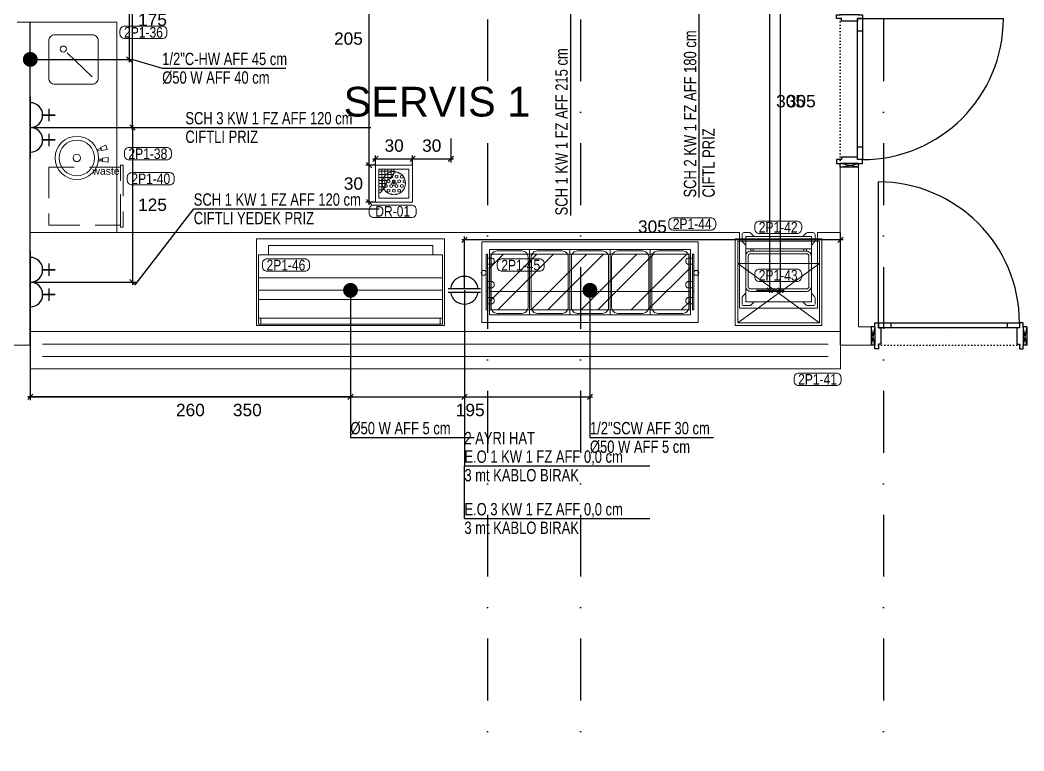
# Model space of a CAD drawing. Header units: millimetres. Extents: x -2755 to 27598, y -1135 to 13405.
# Drawn here: x 3297 to 4109, y 6127 to 6718 of the extents above; entities that cross this region are included whole.
import ezdxf
from ezdxf.enums import TextEntityAlignment as Align

# ---------------------------------------------------------------- set-up
doc = ezdxf.new("R2010")
doc.units = ezdxf.units.MM
doc.header["$LTSCALE"] = 100
for name, pattern in [('DASHDOT2', [0.5, 0.25, -0.125, 0, -0.125]), ('DOT', [0.25, 0, -0.25]), ('HIDDEN', [0.375, 0.25, -0.125])]:
    doc.linetypes.add(name, pattern=pattern)
for name, color, linetype, lineweight in [('AD', 5, 'Continuous', 9), ('AK', 7, 'Continuous', 15), ('AP', 6, 'Continuous', 15), ('Y-DUVAR ALCIPAN', 94, 'Continuous', 20), ('Y-DUVAR GAZBETON', 161, 'Continuous', 20)]:
    doc.layers.add(name, color=color, linetype=linetype, lineweight=lineweight)
doc.layers.add('AKS', color=7, linetype='DASHDOT2', transparency=0.8)
for name, color, linetype in [('KA-PEN-5 @ 1', 5, 'Continuous'), ('KOLON', 7, 'Continuous'), ('KOR KASA', 1, 'Continuous'), ('OLCU DIS', 7, 'Continuous')]:
    doc.layers.add(name, color=color, linetype=linetype)
for name, color, linetype, lineweight, true_color in [('MAKPA ELEKTRIK', 7, 'Continuous', 30, 0x93039a), ('MAKPA GIDER OLC', 7, 'Continuous', 30, 0xcf6a1e), ('MAKPA SIHHI', 7, 'Continuous', 30, 0x428a93)]:
    doc.layers.add(name, color=color, linetype=linetype, lineweight=lineweight, true_color=true_color)
doc.layers.add('MAKPA YER IZGARASI', color=8, linetype='Continuous', lineweight=5, transparency=0.5)
doc.styles.add('MAKPA TESISAT', font='arial.ttf', dxfattribs={"height": 10})
doc.styles.add('OLC-50', font='romans.shx', dxfattribs={"width": 0.5, "height": 0.15})
doc.styles.add('olcu', font='romans.shx', dxfattribs={"width": 0.5})
doc.styles.add('POZ TEXT', font='ARIALN.TTF', dxfattribs={"height": 9})
doc.styles.get("Standard").update_dxf_attribs({"font": 'arial.ttf'})
doc.dimstyles.new('1-200', dxfattribs={"dimtxt": 40, "dimasz": 2, "dimexe": 0, "dimexo": 0, "dimgap": 10, "dimtad": 1, "dimdec": 4, "dimrnd": 0.1, "dimzin": 9, "dimdsep": 46, "dimtxsty": 'olcu', "dimblk1": 'SOL', "dimblk2": 'SAG', "dimsah": 1, "dimcen": 0, "dimse1": 1, "dimse2": 1, "dimclre": 13, "dimadec": 0, "dimazin": 0, "dimtfac": 1, "dimtdec": 4, "dimtix": 1, "dimtmove": 2, "dimatfit": 2, "dimldrblk": 'SOL', "dimfxl": 0, "dimtolj": 1, "dimarcsym": 0})
doc.dimstyles.new('MAKPA TESISAT DIM', dxfattribs={"dimscale": 0.7, "dimtxt": 12, "dimasz": 6, "dimexe": 4, "dimexo": 0, "dimgap": 8, "dimtad": 2, "dimtih": 1, "dimtoh": 1, "dimdec": 0, "dimrnd": 5, "dimzin": 0, "dimdsep": 46, "dimtxsty": 'MAKPA TESISAT', "dimblk1": 'OBLIQUE', "dimblk2": 'OBLIQUE', "dimsah": 1, "dimcen": 0, "dimdle": 3, "dimclrd": 256, "dimclre": 256, "dimclrt": 256, "dimadec": 0, "dimazin": 0, "dimtfac": 1, "dimtdec": 0, "dimtix": 1, "dimtofl": 0, "dimtmove": 2, "dimatfit": 3, "dimldrblk": 'OBLIQUE', "dimfxl": 0, "dimtvp": 7, "dimtolj": 1, "dimtzin": 0, "dimarcsym": 0})

# ---------------------------------------------------------------- blocks, each defined once
blk = doc.blocks.new('TASIYICI SISTEM (2.KAT)')
at = {"layer": 'AKS', "color": 14, "ltscale": 2}
for p, q in [((-2205, 1005), (-2205, -13375)), ((-2130, 1005), (-2130, -13375)), ((-1885, 1005), (-1885, -13375))]:
    blk.add_line(p, q, dxfattribs=at)
blk = doc.blocks.new('SOL')
at = {"color": 0}
for p, q in [((0, 30), (0, -6.96)), ((7.58, 0), (-6.97, 0))]:
    blk.add_line(p, q, dxfattribs=at)
blk.add_circle((0, 0), 3, dxfattribs=at)
blk = doc.blocks.new('SAG')
at = {"color": 0}
for p, q in [((0, -30), (0, 6.96)), ((7.58, 0), (-6.97, 0))]:
    blk.add_line(p, q, dxfattribs=at)
blk.add_circle((0, 0), 3, dxfattribs=at)
blk = doc.blocks.new('*D180')
at = {"layer": 'OLCU DIS', "color": 0, "lineweight": -2, "transparency": 16777216}
blk.add_line((-328, 13135), (19098, 13135), dxfattribs=at)
at = {"layer": 'OLCU DIS', "color": 0, "lineweight": -2, "transparency": 16777216, "xscale": 2, "yscale": 2, "zscale": 2, "rotation": 180}
blk.add_blockref('SOL', (-330, 13135), dxfattribs=at)
at = {"layer": 'OLCU DIS', "color": 0, "lineweight": -2, "transparency": 16777216, "xscale": 2, "yscale": 2, "zscale": 2}
blk.add_blockref('SAG', (19100, 13135), dxfattribs=at)
at = {"layer": 'OLCU DIS', "color": 0, "transparency": 16777216, "insert": (9385, 13165), "char_height": 40, "attachment_point": 5, "style": 'olcu'}
blk.add_mtext('\\A1;19430', dxfattribs=at)
blk = doc.blocks.new('_Open30')
at = {"color": 0, "linetype": 'ByBlock', "lineweight": -2}
for p, q in [((-1, 0.27), (0, 0)), ((0, 0), (-1, -0.27)), ((0, 0), (-1, 0))]:
    blk.add_line(p, q, dxfattribs=at)
blk = doc.blocks.new('*D236')
at = {"layer": 'OLCU DIS', "color": 0, "lineweight": -2, "transparency": 16777216}
blk.add_line((-1200, 1712), (-1200, 12198), dxfattribs=at)
at = {"layer": 'OLCU DIS', "color": 0, "lineweight": -2, "transparency": 16777216, "xscale": 2, "yscale": 2, "zscale": 2}
for name, p, rotation in [('SAG', (-1200, 12200), 90), ('SOL', (-1200, 1710), 270)]:
    blk.add_blockref(name, p, dxfattribs=dict(at, rotation=rotation))
at = {"layer": 'OLCU DIS', "color": 0, "transparency": 16777216, "insert": (-1230, 6955), "char_height": 40, "attachment_point": 5, "rotation": 90, "style": 'olcu'}
blk.add_mtext('\\A1;10490', dxfattribs=at)
blk = doc.blocks.new('*U3009')
at = {"color": 0, "linetype": 'DOT', "ltscale": 0.1}
blk.add_line((-120, 15), (0, 15), dxfattribs=at)
at = {"color": 0, "lineweight": -2}
for p, q in [((-107, -3), (-107, 1)), ((-60, 7.5), (-60, 7.5)), ((-13.1, -3), (-13.1, 1)), ((-3, -3), (-3, -117))]:
    blk.add_line(p, q, dxfattribs=at)
for points in [[(-120, 0), (-120, -3), (-117, -3), (-117, 1), (-115, 1), (-115, 14), (-117, 14), (-117, 18), (-120, 18), (-120, 15)], [(0, 0), (0, -3), (-3, -3), (-3, 1), (-5, 1), (-5, 14), (-3, 14), (-3, 18), (0, 18), (0, 15)]]:
    blk.add_lwpolyline(points, dxfattribs=at)
blk.add_lwpolyline([(-117, -3), (-117, 1), (-3, 1), (-3, -3)], close=True, dxfattribs=at)
blk.add_arc((-3, -3), 114, 180, 270, dxfattribs=at)
at = {"style": 'OLC-50', "width": 0.5, "flags": 1}
for tag, p in [('K-NO', (-182.76, -83.82)), ('K-KANRENK', (-2.31, -88.79)), ('K-BLOK', (-183.43, -120.56)), ('K-KASRENK', (-1.25, -126.74)), ('K-KAT', (-184.31, -156.03)), ('K-TAMACILMA', (-2.77, -165.71)), ('K-MAHALKOD', (-183.25, -193.98)), ('K-FOTOSEL', (-1.83, -201.71)), ('K-MAHALAD', (-184.78, -232.95)), ('K-HERMETIK', (0.08, -236.3)), ('K-ACILISYON', (-183.83, -268.95)), ('K-HIDROLIK', (-2.21, -270.16)), ('K-YANGIN', (-181.93, -303.54)), ('K-KART', (-0.38, -303.83)), ('K-KANATTIP', (-184.21, -337.41)), ('K-BAND', (-1.83, -345.67)), ('K-KANATMALZ', (-182.39, -371.07)), ('K-MENFEZ', (0.08, -380.26)), ('K-KASAMALZ', (-181.37, -410.06)), ('K-PBAR', (-2.21, -414.12)), ('K-KASATIP', (-182.05, -446.79)), ('K-ELEKTRIKLI', (-0.38, -447.79)), ('K-DUVAR', (-182.05, -485.23)), ('K-TIP', (-0.38, -486.44)), ('K-REZ1', (-0.38, -524.33)), ('K-REZ2', (-0.38, -560.76)), ('K-REZ3', (-0.38, -600.74))]:
    blk.add_attdef(tag, p, '', height=30, dxfattribs=at)
blk = doc.blocks.new('kor kasa')
at = {"layer": 'KOR KASA'}
for p, q in [((0, 126), (15, 126)), ((15, 126), (15, 123)), ((0, 3), (0, 0)), ((0, 3), (15, 3)), ((15, 3), (15, 0))]:
    blk.add_line(p, q, dxfattribs=at)
for points in [[(15, 126), (0, 123)], [(0, 126), (15, 123)], [(0, 126), (0, 123)], [(0, 123), (15, 123)], [(15, 3), (0, 0)], [(0, 3), (15, 0)], [(0, 0), (15, 0)]]:
    blk.add_lwpolyline(points, dxfattribs=at)
blk = doc.blocks.new('MO180X')
at = {"layer": 'AD'}
for p, q in [((-29.5, 1.5), (-29.5, -3.39)), ((-23.38, 3), (-28, 3)), ((-19.72, 0), (-22.32, 2.57)), ((19.72, 0), (22.32, 2.57)), ((23.38, 3), (28, 3)), ((29.5, 1.5), (29.5, -3.39)), ((-26.5, -7.03), (-29.06, -4.45)), ((26.5, -7.03), (29.06, -4.45)), ((-26.5, -45.97), (-29.06, -48.55)), ((26.5, -45.97), (29.06, -48.55)), ((-29.5, -54.5), (-29.5, -49.61)), ((-23.38, -56), (-28, -56)), ((-19.72, -53), (-22.32, -55.57)), ((19.72, -53), (22.32, -55.57)), ((23.38, -56), (28, -56)), ((29.5, -54.5), (29.5, -49.61))]:
    blk.add_line(p, q, dxfattribs=at)
for points in [[(-26.5, -16), (-26.5, -40.5, 0.414214), (-22.5, -44.5), (22.5, -44.5, 0.414214), (26.5, -40.5), (26.5, -16, 0.414214), (22.5, -12), (-22.5, -12, 0.414214)], [(-24.5, -16), (-24.5, -40.5, 0.414214), (-22.5, -42.5), (22.5, -42.5, 0.414214), (24.5, -40.5), (24.5, -16, 0.414214), (22.5, -14), (-22.5, -14, 0.414214)]]:
    blk.add_lwpolyline(points, format="xyb", close=True, dxfattribs=at)
for centre, start, end in [((-28, 1.5), 90, 180), ((-23.38, 1.5), 45.3442, 90), ((23.38, 1.5), 90, 134.6558), ((28, 1.5), 0, 90), ((-28, -3.39), 180, 224.87404), ((28, -3.39), 315.12596, 0), ((-28, -49.61), 135.12596, 180), ((28, -49.61), 0, 44.87404), ((-28, -54.5), 180, 270), ((-23.38, -54.5), 270, 314.6558), ((23.38, -54.5), 225.3442, 270), ((28, -54.5), 270, 0)]:
    blk.add_arc(centre, 1.5, start, end, dxfattribs=at)
at = {"layer": 'AK'}
for points in [[(26.5, -10), (-26.5, -10), (-26.5, 0), (26.5, 0)], [(26.5, -10), (-26.5, -10), (-26.5, -53), (26.5, -53)], [(-20.5, -10), (-22.5, -10), (-22.5, -12), (-20.5, -12)], [(20.5, -10), (22.5, -10), (22.5, -12), (20.5, -12)]]:
    blk.add_lwpolyline(points, close=True, dxfattribs=at)
blk = doc.blocks.new('EKMEKLIK')
at = {"layer": 'AD'}
for p, q in [((-68, 50), (-2, 50)), ((-2, 50), (-68, 2)), ((-68, 50), (-2, 2))]:
    blk.add_line(p, q, dxfattribs=at)
at = {"layer": 'AK'}
for points in [[(-70, 0), (0, 0), (0, 70), (-70, 70)], [(-68, 2), (-2, 2), (-2, 68), (-68, 68)]]:
    blk.add_lwpolyline(points, close=True, dxfattribs=at)
blk = doc.blocks.new('1-1 GN')
at = {"layer": 'AD'}
blk.add_lwpolyline([(6.25, 1.25), (26.25, 1.25, 0.414214), (31.25, 6.25), (31.25, 46.75, 0.414214), (26.25, 51.75), (6.25, 51.75, 0.414214), (1.25, 46.75), (1.25, 6.25, 0.414214)], format="xyb", close=True, dxfattribs=at)
at = {"layer": 'AK'}
blk.add_lwpolyline([(0, 0), (32.5, 0), (32.5, 53), (0, 53)], close=True, dxfattribs=at)
blk = doc.blocks.new('A$C28A010FA')
at = {"layer": 'AD'}
for p, q in [((1.5, 57), (1.5, 1)), ((1.5, 57), (150.3, 57)), ((150.3, 57), (150.3, 1)), ((1.5, 38.5), (150.3, 38.5)), ((1.5, 28.4), (150.3, 28.4)), ((1.5, 21), (150.3, 21)), ((1.5, 6), (150.3, 6)), ((150.3, 1), (1.5, 1)), ((3.5, 1), (3.5, 6)), ((148.3, 6), (148.3, 1))]:
    blk.add_line(p, q, dxfattribs=at)
blk.add_lwpolyline([(142.5, 57), (142.5, 64.5), (9.5, 64.5), (9.5, 57)], dxfattribs=at)
at = {"layer": 'AK'}
blk.add_lwpolyline([(0, 70), (152, 70), (152, 0), (0, 0), (0, 70)], dxfattribs=at)
blk = doc.blocks.new('A$C040D0285')
at = {"layer": 'AD'}
h = blk.add_hatch(dxfattribs=at)
h.set_pattern_fill('ANSI32', color=4, scale=3)
h.set_pattern_definition([(45, (-12613.36, 11254.573), (-20.205576, 20.205576), []), (45, (-12599.89, 11254.573), (-20.205576, 20.205576), [])])
h.paths.add_polyline_path([(7, 15), (168.87, 15), (168.87, 0), (7, 0)])
h.paths.add_polyline_path([(168.87, 45), (7, 45), (7, 15), (168.87, 15)])
at = {"layer": 'AD', "color": 4}
for points in [[(168.87, 45), (7, 45), (7, 15), (168.87, 15)], [(7, 15), (168.87, 15), (168.87, 0), (7, 0)]]:
    blk.add_lwpolyline(points, close=True, dxfattribs=at)
for points in [[(7, 37), (7, 23)], [(168.87, 23), (168.87, 37)]]:
    blk.add_lwpolyline(points, dxfattribs=at)
at = {"layer": 'AD'}
for centre in [(2, 30), (173.87, 30)]:
    blk.add_circle(centre, 2, dxfattribs=at)
at = {"layer": 'AK'}
for points in [[(5, 45), (4, 45), (4, 15), (5, 15)], [(170.87, 45), (171.87, 45), (171.87, 15), (170.87, 15)]]:
    blk.add_lwpolyline(points, close=True, dxfattribs=at)
for points in [[(5, 37), (9, 37, 0.6), (9, 42), (5, 42)], [(170.87, 37), (166.87, 37, -0.6), (166.87, 42), (170.87, 42)], [(5, 23), (9, 23, -0.6), (9, 18), (5, 18)], [(170.87, 23), (166.87, 23, 0.6), (166.87, 18), (170.87, 18)], [(5, 10), (9, 10, -0.6), (9, 5), (5, 5)], [(170.87, 10), (166.87, 10, 0.6), (166.87, 5), (170.87, 5)]]:
    blk.add_lwpolyline(points, format="xyb", close=True, dxfattribs=at)
at = {"layer": 'AK', "ltscale": 2}
for points in [[(4, 15), (5, 15), (5, 0), (4, 0)], [(171.87, 15), (170.87, 15), (170.87, 0), (171.87, 0)]]:
    blk.add_lwpolyline(points, close=True, dxfattribs=at)
blk = doc.blocks.new('POZ_X')
at = {"layer": 'AP'}
blk.add_lwpolyline([(15.25, 10), (-15.25, 10, 0.414214), (-19, 6.25), (-19, 3.75, 0.414214), (-15.25, 0), (15.25, 0, 0.414214), (19, 3.75), (19, 6.25, 0.414214)], format="xyb", close=True, dxfattribs=at)
at = {"layer": 'AP', "style": 'POZ TEXT'}
blk.add_attdef('POZ_NO', text='', height=8, dxfattribs=at).set_placement((-1, 5.1), align=Align.MIDDLE_CENTER)
at = {"layer": 'AP', "style": 'POZ TEXT', "flags": 1}
blk.add_attdef('URUN_ADI', text='', height=7, dxfattribs=at).set_placement((0, -4.34), align=Align.MIDDLE_CENTER)
blk = doc.blocks.new('WASTE UNIT')
at = {"layer": 'AD', "linetype": 'HIDDEN'}
for points in [[(50, -2), (0, -2), (0, 0), (50, 0)], [(1.5, -60), (48.5, -60), (48.5, -2), (1.5, -2)]]:
    blk.add_lwpolyline(points, close=True, dxfattribs=at)
at = {"layer": 'AK', "color": 253}
blk.add_text('waste', height=6, rotation=90, dxfattribs=at).set_placement((7.69, -24.73))
blk = doc.blocks.new('40x40 BATARYASIZ EVYE')
at = {"layer": 'AD'}
blk.add_line((25.24, 25.1), (5.95, 5), dxfattribs=at)
blk.add_lwpolyline([(5, 0), (35, 0, 0.414214), (40, 5), (40, 35, 0.414214), (35, 40), (5, 40, 0.414214), (0, 35), (0, 5, 0.414214)], format="xyb", close=True, dxfattribs=at)
blk.add_circle((28.35, 28.35), 2.5, dxfattribs=at)
blk = doc.blocks.new('300x300')
at = {"layer": 'MAKPA YER IZGARASI', "linetype": 'Continuous', "ltscale": 2}
for p, q in [((-14.84, 14.62), (15.16, 14.62)), ((-14.84, -15.38), (-14.84, 14.62)), ((-12.15, 11.31), (-12.15, -12.13)), ((-12.15, 11.31), (12.15, 11.31)), ((12.15, 11.31), (12.15, -12.13)), ((15.16, -15.38), (-14.84, -15.38)), ((-12.15, -12.13), (12.15, -12.13))]:
    blk.add_line(p, q, dxfattribs=at)
at = {"layer": 'MAKPA YER IZGARASI', "color": 1, "linetype": 'Continuous', "ltscale": 2}
for p, q in [((-12.15, 9.62), (0.12, 9.62)), ((-9.84, -6.44), (-9.84, 11.31)), ((-7.34, 5.81), (-7.34, 11.31)), ((-4.84, 8.02), (-4.84, 11.31)), ((-2.34, 9.07), (-2.34, 11.31)), ((-2.34, 4.3), (-2.34, 9.07)), ((-0.13, 7.75), (0.95, 8.37)), ((0.95, 9.32), (0.95, 8.37)), ((3.12, 8.83), (3.12, 8.37)), ((3.12, 8.37), (4.2, 7.75)), ((-12.15, 7.12), (-6.08, 7.12)), ((-12.15, 4.62), (-8.15, 4.62)), ((-12.15, 2.12), (-9.12, 2.12)), ((-9.12, 2.12), (-5.62, 2.12)), ((-8.15, 4.62), (-2.02, 4.62)), ((-7.34, -3.13), (-7.34, 5.81)), ((-6.08, 7.12), (-0.41, 7.12)), ((-5.54, 2.12), (-4.46, 2.75)), ((-5.54, 2.12), (-5.54, 0.87)), ((-5.54, 0.87), (-4.46, 0.25)), ((-4.84, 2.75), (-4.84, 8.02)), ((-4.46, 2.75), (-3.38, 2.12)), ((-4.46, 0.25), (-3.38, 0.87)), ((-3.38, 2.12), (-3.38, 0.87)), ((2.55, 0), (-2.55, 0)), ((-2.53, 4.13), (-2.29, 4)), ((-2.29, 4), (-1.21, 4.62)), ((-1.21, 5.62), (-1.21, 4.62)), ((-1.21, 2.12), (-0.13, 2.75)), ((-1.21, 2.12), (-1.21, 0.87)), ((-1.21, 0.87), (-0.13, 0.25)), ((-0.19, 7.78), (-0.13, 7.75)), ((-0.13, 2.75), (0.95, 2.12)), ((-0.13, 0.25), (0.95, 0.87)), ((0, 2.12), (0, -2.12)), ((0.95, 5.87), (2.04, 6.5)), ((0.95, 5.87), (0.95, 4.62)), ((0.95, 4.62), (2.04, 4)), ((0.95, 2.12), (0.95, 0.87)), ((2.04, 6.5), (3.12, 5.87)), ((2.04, 4), (3.12, 4.62)), ((3.12, 5.87), (3.12, 4.62)), ((3.12, 2.12), (4.2, 2.75)), ((3.12, 2.12), (3.12, 0.87)), ((3.12, 0.87), (4.2, 0.25)), ((4.2, 7.75), (4.76, 8.07)), ((4.2, 2.75), (5.29, 2.12)), ((4.2, 0.25), (5.29, 0.87)), ((5.29, 5.87), (6.37, 6.5)), ((5.29, 5.87), (5.29, 4.62)), ((5.29, 4.62), (6.37, 4)), ((5.29, 2.12), (5.29, 0.87)), ((6.37, 6.5), (7.16, 6.04)), ((6.37, 4), (7.45, 4.62)), ((7.45, 5.68), (7.45, 4.62)), ((7.45, 2.12), (8.53, 2.75)), ((7.45, 2.12), (7.45, 0.87)), ((7.45, 0.87), (8.53, 0.25)), ((8.53, 2.75), (9.04, 2.46)), ((8.53, 0.25), (9.34, 0.71)), ((-12.15, -0.38), (-9.36, -0.38)), ((-12.15, -2.88), (-8.91, -2.88)), ((-12.15, -5.38), (-8.88, -5.38)), ((-12.15, -7.88), (-11.54, -7.88)), ((-9.36, -0.38), (-6.16, -0.38)), ((-8.91, -2.88), (-7.21, -2.88)), ((-7.32, -3.1), (-6.62, -3.5)), ((-6.62, -3.5), (-5.54, -2.88)), ((-6.42, -1.12), (-5.54, -1.63)), ((-5.54, -1.63), (-5.54, -2.88)), ((-5.54, -5.38), (-4.46, -4.75)), ((-5.54, -5.38), (-5.54, -6.63)), ((-5.54, -6.63), (-4.46, -7.25)), ((-4.46, -4.75), (-3.38, -5.38)), ((-4.46, -7.25), (-3.38, -6.63)), ((-3.38, -1.63), (-2.29, -1)), ((-3.38, -1.63), (-3.38, -2.88)), ((-3.38, -2.88), (-2.29, -3.5)), ((-3.38, -5.38), (-3.38, -6.63)), ((-2.29, -1), (-1.21, -1.63)), ((-2.29, -3.5), (-1.21, -2.88)), ((-1.21, -1.63), (-1.21, -2.88)), ((-1.21, -5.38), (-0.13, -4.75)), ((-1.21, -5.38), (-1.21, -6.63)), ((-1.21, -6.63), (-0.13, -7.25)), ((-0.13, -4.75), (0.95, -5.38)), ((-0.13, -7.25), (0.95, -6.63)), ((0.95, -1.63), (2.04, -1)), ((0.95, -1.63), (0.95, -2.88)), ((0.95, -2.88), (2.04, -3.5)), ((0.95, -5.38), (0.95, -6.63)), ((2.04, -1), (3.12, -1.63)), ((2.04, -3.5), (3.12, -2.88)), ((3.12, -1.63), (3.12, -2.88)), ((3.12, -5.38), (4.2, -4.75)), ((3.12, -5.38), (3.12, -6.63)), ((3.12, -6.63), (4.2, -7.25)), ((4.2, -4.75), (5.29, -5.38)), ((4.2, -7.25), (5.29, -6.63)), ((5.29, -1.63), (6.37, -1)), ((5.29, -1.63), (5.29, -2.88)), ((5.29, -2.88), (6.37, -3.5)), ((5.29, -5.38), (5.29, -6.63)), ((6.37, -1), (7.45, -1.63)), ((6.37, -3.5), (7.45, -2.88)), ((7.45, -1.63), (7.45, -2.88)), ((7.45, -5.38), (7.81, -5.17)), ((7.45, -5.38), (7.45, -5.68)), ((-2.96, -8.89), (-2.29, -8.5)), ((-2.29, -8.5), (-1.21, -9.13)), ((-1.21, -9.13), (-1.21, -9.29)), ((0.95, -9.13), (2.04, -8.5)), ((0.95, -9.13), (0.95, -9.32)), ((2.04, -8.5), (2.79, -8.94))]:
    blk.add_line(p, q, dxfattribs=at)
at = {"layer": 'MAKPA YER IZGARASI', "linetype": 'Continuous', "ltscale": 2}
blk.add_lwpolyline([(15.16, 14.62), (15.16, -15.38)], dxfattribs=at)
at = {"layer": 'MAKPA YER IZGARASI', "color": 1, "linetype": 'Continuous', "ltscale": 2}
blk.add_circle((0, 0), 9.37, dxfattribs=at)
for centre, radius, start, end in [((-7.57, 9.94), 7.69, 283.55512, 10.23231), ((-20.18, 3.99), 14.68, 302.20528, 354.86629)]:
    blk.add_arc(centre, radius, start, end, dxfattribs=at)
blk = doc.blocks.new('CAYOMAT')
at = {"layer": 'AD'}
for points in [[(7.04, -19.39), (6.04, -15.89), (4.91, -16.21)], [(4.91, -16.21), (5.91, -19.71)], [(-3.1, -17.19), (-3.1, -20.48)], [(-1.93, -20.52), (-1.93, -17.3)]]:
    blk.add_lwpolyline(points, dxfattribs=at)
for points in [[(-3.83, -20.65), (-4.27, -25.16), (-0.62, -25.16), (-1.06, -20.65)], [(5.21, -19.91), (6.03, -24.37), (9.54, -23.37), (7.88, -19.15)]]:
    blk.add_lwpolyline(points, close=True, dxfattribs=at)
at = {"layer": 'AK'}
for radius in [17.5, 14.38, 3]:
    blk.add_circle((-0.86, 0.17), radius, dxfattribs=at)
blk = doc.blocks.new('SIHHI NOKTA')
at = {"layer": 'MAKPA SIHHI', "const_width": 6}
blk.add_lwpolyline([(3, 0, -1), (-3, 0, -1)], format="xyb", close=True, dxfattribs=at)
blk = doc.blocks.new('_OBLIQUE')
at = {"color": 0, "linetype": 'ByBlock', "lineweight": -2}
blk.add_line((-0.5, -0.5), (0.5, 0.5), dxfattribs=at)
blk = doc.blocks.new('*D2909')
at = {"layer": 'MAKPA SIHHI', "lineweight": -2, "transparency": 16777216}
for p, q in [((3564.15, 6499.4), (3564.15, 6410.51)), ((3757.75, 6499.4), (3757.75, 6410.51)), ((3562.05, 6413.31), (3759.85, 6413.31))]:
    blk.add_line(p, q, dxfattribs=at)
at = {"layer": 'MAKPA SIHHI', "lineweight": -2, "transparency": 16777216, "xscale": 4.199999999999999, "yscale": 4.199999999999999, "zscale": 4.199999999999999, "rotation": 180}
blk.add_blockref('_OBLIQUE', (3564.15, 6413.31), dxfattribs=at)
at = {"layer": 'MAKPA SIHHI', "lineweight": -2, "transparency": 16777216, "xscale": 4.199999999999999, "yscale": 4.199999999999999, "zscale": 4.199999999999999}
blk.add_blockref('_OBLIQUE', (3757.75, 6413.31), dxfattribs=at)
at = {"layer": 'MAKPA SIHHI', "transparency": 16777216, "insert": (3660.95, 6402.6), "char_height": 10, "attachment_point": 5, "style": 'MAKPA TESISAT'}
blk.add_mtext('\\A1;195', dxfattribs=at)
blk = doc.blocks.new('*D2870')
at = {"layer": 'MAKPA ELEKTRIK', "lineweight": -2, "transparency": 16777216}
for p, q in [((3656.25, 6500.9), (3656.25, 6542.95)), ((3960.25, 6500.9), (3960.25, 6542.95)), ((3962.35, 6540.15), (3654.15, 6540.15))]:
    blk.add_line(p, q, dxfattribs=at)
at = {"layer": 'MAKPA ELEKTRIK', "lineweight": -2, "transparency": 16777216, "xscale": 4.199999999999999, "yscale": 4.199999999999999, "zscale": 4.199999999999999, "rotation": 180}
blk.add_blockref('_OBLIQUE', (3656.25, 6540.15), dxfattribs=at)
at = {"layer": 'MAKPA ELEKTRIK', "lineweight": -2, "transparency": 16777216, "xscale": 4.199999999999999, "yscale": 4.199999999999999, "zscale": 4.199999999999999}
blk.add_blockref('_OBLIQUE', (3960.25, 6540.15), dxfattribs=at)
at = {"layer": 'MAKPA ELEKTRIK', "transparency": 16777216, "insert": (3808.25, 6550.86), "char_height": 10, "attachment_point": 5, "style": 'MAKPA TESISAT'}
blk.add_mtext('\\A1;305', dxfattribs=at)
blk = doc.blocks.new('ELK.KABLO')
at = {"layer": 'MAKPA ELEKTRIK'}
for p, q in [((-13.125, 1.5), (13.125, 1.5)), ((-13.125, -1.5), (13.125, -1.5))]:
    blk.add_line(p, q, dxfattribs=at)
for start, end in [(7.662256, 172.337744), (187.662256, 352.337744)]:
    blk.add_arc((0, 0), 11.25, start, end, dxfattribs=at)
blk = doc.blocks.new('*D2872')
at = {"layer": 'MAKPA ELEKTRIK', "lineweight": -2, "transparency": 16777216}
for p, q in [((3305.25, 6506), (3305.25, 6410.51)), ((3656.25, 6499.4), (3656.25, 6410.51)), ((3303.15, 6413.31), (3658.35, 6413.31))]:
    blk.add_line(p, q, dxfattribs=at)
at = {"layer": 'MAKPA ELEKTRIK', "lineweight": -2, "transparency": 16777216, "xscale": 4.199999999999999, "yscale": 4.199999999999999, "zscale": 4.199999999999999, "rotation": 180}
blk.add_blockref('_OBLIQUE', (3305.25, 6413.31), dxfattribs=at)
at = {"layer": 'MAKPA ELEKTRIK', "lineweight": -2, "transparency": 16777216, "xscale": 4.199999999999999, "yscale": 4.199999999999999, "zscale": 4.199999999999999}
blk.add_blockref('_OBLIQUE', (3656.25, 6413.31), dxfattribs=at)
at = {"layer": 'MAKPA ELEKTRIK', "transparency": 16777216, "insert": (3480.75, 6402.6), "char_height": 10, "attachment_point": 5, "style": 'MAKPA TESISAT'}
blk.add_mtext('\\A1;350', dxfattribs=at)
blk = doc.blocks.new('*D2880')
at = {"layer": 'MAKPA GIDER OLC', "lineweight": -2, "transparency": 16777216}
for p, q in [((3584.41, 6600.62), (3584.41, 6608.41)), ((3614.41, 6600.62), (3614.41, 6608.41)), ((3582.31, 6605.61), (3616.51, 6605.61))]:
    blk.add_line(p, q, dxfattribs=at)
at = {"layer": 'MAKPA GIDER OLC', "lineweight": -2, "transparency": 16777216, "xscale": 4.199999999999999, "yscale": 4.199999999999999, "zscale": 4.199999999999999, "rotation": 180}
blk.add_blockref('_OBLIQUE', (3584.41, 6605.61), dxfattribs=at)
at = {"layer": 'MAKPA GIDER OLC', "lineweight": -2, "transparency": 16777216, "xscale": 4.199999999999999, "yscale": 4.199999999999999, "zscale": 4.199999999999999}
blk.add_blockref('_OBLIQUE', (3614.41, 6605.61), dxfattribs=at)
at = {"layer": 'MAKPA GIDER OLC', "transparency": 16777216, "insert": (3599.41, 6616.32), "char_height": 10, "attachment_point": 5, "style": 'MAKPA TESISAT'}
blk.add_mtext('\\A1;30', dxfattribs=at)
blk = doc.blocks.new('*D2881')
at = {"layer": 'MAKPA GIDER OLC', "lineweight": -2, "transparency": 16777216}
for p, q in [((3584.41, 6600.62), (3576.45, 6600.62)), ((3579.25, 6568.52), (3579.25, 6602.72)), ((3584.41, 6570.62), (3576.45, 6570.62))]:
    blk.add_line(p, q, dxfattribs=at)
at = {"layer": 'MAKPA GIDER OLC', "lineweight": -2, "transparency": 16777216, "xscale": 4.199999999999999, "yscale": 4.199999999999999, "zscale": 4.199999999999999}
for p, rotation in [((3579.25, 6600.62), 90), ((3579.25, 6570.62), 270)]:
    blk.add_blockref('_OBLIQUE', p, dxfattribs=dict(at, rotation=rotation))
at = {"layer": 'MAKPA GIDER OLC', "transparency": 16777216, "insert": (3566.51, 6585.62), "char_height": 10, "attachment_point": 5, "style": 'MAKPA TESISAT'}
blk.add_mtext('\\A1;30', dxfattribs=at)
blk = doc.blocks.new('*D2882')
at = {"layer": 'MAKPA GIDER OLC', "lineweight": -2, "transparency": 16777216}
for p, q in [((3589.29, 6805), (3576.45, 6805)), ((3579.25, 6598.52), (3579.25, 6807.1)), ((3584.41, 6600.62), (3576.45, 6600.62))]:
    blk.add_line(p, q, dxfattribs=at)
at = {"layer": 'MAKPA GIDER OLC', "lineweight": -2, "transparency": 16777216, "xscale": 4.199999999999999, "yscale": 4.199999999999999, "zscale": 4.199999999999999}
for p, rotation in [((3579.25, 6805), 90), ((3579.25, 6600.62), 270)]:
    blk.add_blockref('_OBLIQUE', p, dxfattribs=dict(at, rotation=rotation))
at = {"layer": 'MAKPA GIDER OLC', "transparency": 16777216, "insert": (3562.48, 6702.81), "char_height": 10, "attachment_point": 5, "style": 'MAKPA TESISAT'}
blk.add_mtext('\\A1;205', dxfattribs=at)
blk = doc.blocks.new('*D2883')
at = {"layer": 'MAKPA GIDER OLC', "lineweight": -2, "transparency": 16777216}
for p, q in [((3645.25, 6622.18), (3645.25, 6602.81)), ((3614.41, 6600.62), (3614.41, 6608.41)), ((3612.31, 6605.61), (3647.35, 6605.61))]:
    blk.add_line(p, q, dxfattribs=at)
at = {"layer": 'MAKPA GIDER OLC', "lineweight": -2, "transparency": 16777216, "xscale": 4.199999999999999, "yscale": 4.199999999999999, "zscale": 4.199999999999999, "rotation": 180}
blk.add_blockref('_OBLIQUE', (3614.41, 6605.61), dxfattribs=at)
at = {"layer": 'MAKPA GIDER OLC', "lineweight": -2, "transparency": 16777216, "xscale": 4.199999999999999, "yscale": 4.199999999999999, "zscale": 4.199999999999999}
blk.add_blockref('_OBLIQUE', (3645.25, 6605.61), dxfattribs=at)
at = {"layer": 'MAKPA GIDER OLC', "transparency": 16777216, "insert": (3629.83, 6616.32), "char_height": 10, "attachment_point": 5, "style": 'MAKPA TESISAT'}
blk.add_mtext('\\A1;30', dxfattribs=at)
blk = doc.blocks.new('*D2921')
at = {"layer": 'MAKPA SIHHI', "lineweight": -2, "transparency": 16777216}
for p, q in [((3305.25, 6506), (3305.25, 6410.51)), ((3564.15, 6499.4), (3564.15, 6410.51)), ((3566.25, 6413.31), (3303.15, 6413.31))]:
    blk.add_line(p, q, dxfattribs=at)
at = {"layer": 'MAKPA SIHHI', "lineweight": -2, "transparency": 16777216, "xscale": 4.199999999999999, "yscale": 4.199999999999999, "zscale": 4.199999999999999, "rotation": 180}
blk.add_blockref('_OBLIQUE', (3305.25, 6413.31), dxfattribs=at)
at = {"layer": 'MAKPA SIHHI', "lineweight": -2, "transparency": 16777216, "xscale": 4.199999999999999, "yscale": 4.199999999999999, "zscale": 4.199999999999999}
blk.add_blockref('_OBLIQUE', (3564.15, 6413.31), dxfattribs=at)
at = {"layer": 'MAKPA SIHHI', "transparency": 16777216, "insert": (3434.7, 6402.6), "char_height": 10, "attachment_point": 5, "style": 'MAKPA TESISAT'}
blk.add_mtext('\\A1;260', dxfattribs=at)
blk = doc.blocks.new('*D2932')
at = {"layer": 'MAKPA SIHHI', "lineweight": -2, "transparency": 16777216}
for p, q in [((3305, 6805), (3388.04, 6805)), ((3385.24, 6807.1), (3385.24, 6683.9)), ((3305.25, 6686), (3388.04, 6686))]:
    blk.add_line(p, q, dxfattribs=at)
at = {"layer": 'MAKPA SIHHI', "lineweight": -2, "transparency": 16777216, "xscale": 4.199999999999999, "yscale": 4.199999999999999, "zscale": 4.199999999999999}
for p, rotation in [((3385.24, 6805), 90), ((3385.24, 6686), 270)]:
    blk.add_blockref('_OBLIQUE', p, dxfattribs=dict(at, rotation=rotation))
at = {"layer": 'MAKPA SIHHI', "transparency": 16777216, "insert": (3401.4, 6745.5), "char_height": 10, "attachment_point": 5, "style": 'MAKPA TESISAT'}
blk.add_mtext('\\A1;120', dxfattribs=at)
blk = doc.blocks.new('ELK.PRIZ')
at = {"layer": 'MAKPA ELEKTRIK'}
for p, q in [((-15, 0), (15, 0)), ((15, 0), (-15, 0)), ((5, -15), (-5, -15)), ((0, -10), (0, -20)), ((0, -20), (0, -10))]:
    blk.add_line(p, q, dxfattribs=at)
blk.add_arc((0, 0), 10, 180, 0, dxfattribs=at)
blk = doc.blocks.new('*D2947')
at = {"layer": 'MAKPA ELEKTRIK', "lineweight": -2, "transparency": 16777216}
for p, q in [((3305.25, 6805), (3390.66, 6805)), ((3387.86, 6628.9), (3387.86, 6807.1)), ((3305, 6631), (3390.66, 6631))]:
    blk.add_line(p, q, dxfattribs=at)
at = {"layer": 'MAKPA ELEKTRIK', "lineweight": -2, "transparency": 16777216, "xscale": 4.199999999999999, "yscale": 4.199999999999999, "zscale": 4.199999999999999}
for p, rotation in [((3387.86, 6805), 90), ((3387.86, 6631), 270)]:
    blk.add_blockref('_OBLIQUE', p, dxfattribs=dict(at, rotation=rotation))
at = {"layer": 'MAKPA ELEKTRIK', "transparency": 16777216, "insert": (3404.07, 6718), "char_height": 10, "attachment_point": 5, "style": 'MAKPA TESISAT'}
blk.add_mtext('\\A1;175', dxfattribs=at)
blk = doc.blocks.new('*D3021')
at = {"layer": 'MAKPA SIHHI', "lineweight": -2, "transparency": 16777216}
for p, q in [((3899.16, 6805), (3914.69, 6805)), ((3911.89, 6497.3), (3911.89, 6807.1)), ((3901.16, 6499.4), (3914.69, 6499.4))]:
    blk.add_line(p, q, dxfattribs=at)
at = {"layer": 'MAKPA SIHHI', "lineweight": -2, "transparency": 16777216, "xscale": 4.199999999999999, "yscale": 4.199999999999999, "zscale": 4.199999999999999}
for p, rotation in [((3911.89, 6805), 90), ((3911.89, 6499.4), 270)]:
    blk.add_blockref('_OBLIQUE', p, dxfattribs=dict(at, rotation=rotation))
at = {"layer": 'MAKPA SIHHI', "transparency": 16777216, "insert": (3928.57, 6652.2), "char_height": 10, "attachment_point": 5, "style": 'MAKPA TESISAT'}
blk.add_mtext('\\A1;305', dxfattribs=at)
blk = doc.blocks.new('*D3022')
at = {"layer": 'MAKPA ELEKTRIK', "lineweight": -2, "transparency": 16777216}
for p, q in [((3890.52, 6805), (3906.05, 6805)), ((3903.25, 6497.3), (3903.25, 6807.1)), ((3892.52, 6499.4), (3906.05, 6499.4))]:
    blk.add_line(p, q, dxfattribs=at)
at = {"layer": 'MAKPA ELEKTRIK', "lineweight": -2, "transparency": 16777216, "xscale": 4.199999999999999, "yscale": 4.199999999999999, "zscale": 4.199999999999999}
for p, rotation in [((3903.25, 6805), 90), ((3903.25, 6499.4), 270)]:
    blk.add_blockref('_OBLIQUE', p, dxfattribs=dict(at, rotation=rotation))
at = {"layer": 'MAKPA ELEKTRIK', "transparency": 16777216, "insert": (3919.93, 6652.2), "char_height": 10, "attachment_point": 5, "style": 'MAKPA TESISAT'}
blk.add_mtext('\\A1;305', dxfattribs=at)
blk = doc.blocks.new('*D3029')
at = {"layer": 'MAKPA ELEKTRIK', "lineweight": -2, "transparency": 16777216}
for p, q in [((3305, 6631), (3390.66, 6631)), ((3387.86, 6633.1), (3387.86, 6503.9)), ((3305.25, 6506), (3390.66, 6506))]:
    blk.add_line(p, q, dxfattribs=at)
at = {"layer": 'MAKPA ELEKTRIK', "lineweight": -2, "transparency": 16777216, "xscale": 4.199999999999999, "yscale": 4.199999999999999, "zscale": 4.199999999999999}
for p, rotation in [((3387.86, 6631), 90), ((3387.86, 6506), 270)]:
    blk.add_blockref('_OBLIQUE', p, dxfattribs=dict(at, rotation=rotation))
at = {"layer": 'MAKPA ELEKTRIK', "transparency": 16777216, "insert": (3404.07, 6568.5), "char_height": 10, "attachment_point": 5, "style": 'MAKPA TESISAT'}
blk.add_mtext('\\A1;125', dxfattribs=at)

msp = doc.modelspace()

# ---------------------------------------------------------------- linework, layer by layer
at = {"layer": 'AD'}
for p, q in [((3950.25, 6455.99995), (3315.25, 6455.99995)), ((3950.25, 6445.99995), (3315.25, 6445.99995))]:
    msp.add_line(p, q, dxfattribs=at)
at = {"layer": 'AK'}
for points in [[(3305.25, 6715.99995), (3305.25, 6545.99995), (3375.25, 6545.99995), (3375.25, 6715.99995)], [(3305.25, 6465.99995), (3960.25, 6465.99995), (3960.25, 6545.99995), (3941.75, 6545.99995), (3941.75, 6484.99995), (3878.75, 6484.99995), (3878.75, 6545.99995), (3305.25, 6545.99995)], [(3670.25, 6538.49995), (3670.25, 6473.49995), (3845.25, 6473.49995), (3845.25, 6538.49995)], [(3960.25, 6465.99995), (3305.25, 6465.99995), (3305.25, 6435.99995), (3960.25, 6435.99995)]]:
    msp.add_lwpolyline(points, close=True, dxfattribs=at)
at = {"layer": 'MAKPA ELEKTRIK'}
for p, q in [((3742.25, 6709.93173), (3742.25, 6785.00014)), ((3846.17434, 6574.39722), (3846.17434, 6724.39722)), ((3742.25, 6559.93173), (3742.25, 6709.93173)), ((3390.6605, 6630.99995), (3430.6605, 6630.99995)), ((3430.6605, 6630.99995), (3580.6605, 6630.99995)), ((3389.9605, 6503.89995), (3437.42699, 6565.27687)), ((3437.42699, 6565.27687), (3587.42699, 6565.27687)), ((3656.25, 6410.5093), (3656.25, 6357.48915)), ((3656.25, 6357.48915), (3806.25, 6357.48915)), ((3656.25, 6314.98915), (3656.25, 6357.48915)), ((3656.25, 6314.98915), (3806.25, 6314.98915))]:
    msp.add_line(p, q, dxfattribs=at)
at = {"layer": 'MAKPA SIHHI'}
for p, q in [((3388.04484, 6685.99995), (3411.92656, 6678.88925)), ((3411.92656, 6678.88925), (3511.92656, 6678.88925)), ((3564.15, 6410.5093), (3564.15, 6380.5093)), ((3757.75, 6410.5093), (3757.75, 6380.5093)), ((3564.15, 6380.5093), (3664.15, 6380.5093)), ((3757.75, 6380.5093), (3857.75, 6380.5093))]:
    msp.add_line(p, q, dxfattribs=at)
at = {"layer": 'Y-DUVAR ALCIPAN'}
for p, q in [((3305, 6716.00009), (3294.75, 6716.00009)), ((3305, 6716.00009), (3305, 6455.00002)), ((2795, 6455.00002), (3305, 6455.00002))]:
    msp.add_line(p, q, dxfattribs=at)
at = {"layer": 'Y-DUVAR GAZBETON'}
for p, q in [((3960, 6599.00004), (3960, 6455.00002)), ((3975, 6599.00004), (3960, 6599.00004)), ((3975, 6599.00004), (3975, 6470.00002)), ((3985, 6455.00002), (3985, 6470.00002)), ((3960, 6455.00002), (3985, 6455.00002))]:
    msp.add_line(p, q, dxfattribs=at)
msp.add_lwpolyline([(3985, 6470.00002), (3975, 6470.00002)], dxfattribs=at)

# ---------------------------------------------------------------- block references
at = {"layer": 'AK'}
for name, p, rotation in [('40x40 BATARYASIZ EVYE', (3360.25, 6665.99995), 90), ('CAYOMAT', (3343.04098, 6607.24714), 89.99999999999835), ('1-1 GN', (3709, 6532.49995), 180), ('1-1 GN', (3741.5, 6532.49995), 180), ('1-1 GN', (3774, 6532.49995), 180), ('1-1 GN', (3806.5, 6532.49995), 180), ('1-1 GN', (3839, 6532.49995), 180)]:
    msp.add_blockref(name, p, dxfattribs=dict(at, rotation=rotation))
at = {"layer": 'AK', "linetype": 'HIDDEN', "rotation": 269.9999999999999}
msp.add_blockref('WASTE UNIT', (3380.25, 6600.49995), dxfattribs=at)
at = {"layer": 'AK'}
for name, p in [('MO180X', (3910.25, 6542.99995)), ('A$C28A010FA', (3488.25, 6470.99999)), ('EKMEKLIK', (3945.25, 6470.99995)), ('A$C040D0285', (3669.81254, 6483.49995))]:
    msp.add_blockref(name, p, dxfattribs=at)
at = {"layer": 'AP', "ltscale": 6}
ref = msp.add_blockref('POZ_X', (3396.76936, 6702.86635), dxfattribs=at)
ref.add_attrib('POZ_NO', '2P1-36', dxfattribs={"height": 8.5, "style": 'POZ TEXT'}).set_placement((3396.76936, 6707.86635), align=Align.MIDDLE_CENTER)
ref = msp.add_blockref('POZ_X', (3400.3105, 6604.79287), dxfattribs=at)
ref.add_attrib('POZ_NO', '2P1-38', dxfattribs={"height": 8.5, "style": 'POZ TEXT'}).set_placement((3400.3105, 6609.79287), align=Align.MIDDLE_CENTER)
ref = msp.add_blockref('POZ_X', (3402.67125, 6584.54119), dxfattribs=at)
ref.add_attrib('POZ_NO', '2P1-40', dxfattribs={"height": 8.5, "style": 'POZ TEXT'}).set_placement((3402.67125, 6589.54119), align=Align.MIDDLE_CENTER)
ref = msp.add_blockref('POZ_X', (3598.28429, 6558.22045), dxfattribs=at)
ref.add_attrib('POZ_NO', 'DR-01', dxfattribs={"height": 8.5, "style": 'POZ TEXT'}).set_placement((3598.28429, 6563.22045), align=Align.MIDDLE_CENTER)
ref = msp.add_blockref('POZ_X', (3840.40032, 6548.08327), dxfattribs=at)
ref.add_attrib('POZ_NO', '2P1-44', dxfattribs={"height": 8.5, "style": 'POZ TEXT'}).set_placement((3840.40032, 6553.08327), align=Align.MIDDLE_CENTER)
ref = msp.add_blockref('POZ_X', (3909.92193, 6545.35643), dxfattribs=at)
ref.add_attrib('POZ_NO', '2P1-42', dxfattribs={"height": 8.5, "style": 'POZ TEXT'}).set_placement((3909.92193, 6550.35643), align=Align.MIDDLE_CENTER)
ref = msp.add_blockref('POZ_X', (3511.9561, 6514.78933), dxfattribs=at)
ref.add_attrib('POZ_NO', '2P1-46', dxfattribs={"height": 8.5, "style": 'POZ TEXT'}).set_placement((3511.9561, 6519.78933), align=Align.MIDDLE_CENTER)
ref = msp.add_blockref('POZ_X', (3701.79822, 6514.78933), dxfattribs=at)
ref.add_attrib('POZ_NO', '2P1-45', dxfattribs={"height": 8.5, "style": 'POZ TEXT'}).set_placement((3701.79822, 6519.78933), align=Align.MIDDLE_CENTER)
ref = msp.add_blockref('POZ_X', (3909.92193, 6506.51627), dxfattribs=at)
ref.add_attrib('POZ_NO', '2P1-43', dxfattribs={"height": 8.5, "style": 'POZ TEXT'}).set_placement((3909.92193, 6511.51627), align=Align.MIDDLE_CENTER)
ref = msp.add_blockref('POZ_X', (3941.76756, 6422.44644), dxfattribs=at)
ref.add_attrib('POZ_NO', '2P1-41', dxfattribs={"height": 8.5, "style": 'POZ TEXT'}).set_placement((3941.76756, 6427.44644), align=Align.MIDDLE_CENTER)
at = {"layer": 'KA-PEN-5 @ 1'}
for p, rotation in [((3975, 6722.00004), 90), ((3988, 6470.00002), 180)]:
    msp.add_blockref('*U3009', p, dxfattribs=dict(at, rotation=rotation))
at = {"layer": 'KOLON', "color": 4}
msp.add_blockref('TASIYICI SISTEM (2.KAT)', (5880, 12320.00009), dxfattribs=at)
at = {"layer": 'KOR KASA'}
for p, rotation in [((3975, 6725.00004), 180), ((3985, 6470.00002), 270)]:
    msp.add_blockref('kor kasa', p, dxfattribs=dict(at, rotation=rotation))
at = {"layer": 'MAKPA ELEKTRIK', "rotation": 90}
for p in [(3305.25, 6640.99995), (3305.25, 6620.99995), (3305.25, 6515.99995), (3305.25, 6495.99995)]:
    msp.add_blockref('ELK.PRIZ', p, dxfattribs=at)
at = {"layer": 'MAKPA ELEKTRIK'}
msp.add_blockref('ELK.KABLO', (3656.25, 6499.39995), dxfattribs=at)
at = {"layer": 'MAKPA SIHHI'}
for p in [(3305.25, 6685.99995), (3564.15, 6499.39995), (3757.75, 6499.39995)]:
    msp.add_blockref('SIHHI NOKTA', p, dxfattribs=at)
at = {"layer": 'MAKPA YER IZGARASI'}
msp.add_blockref('300x300', (3599.25, 6586.00007), dxfattribs=at)

# ---------------------------------------------------------------- texts
at = {"layer": 'AP', "color": 1}
msp.add_text('SERVIS 1 ', height=24, dxfattribs=at).set_placement((3558.58231, 6639.85397))
at = {"layer": 'MAKPA ELEKTRIK', "style": 'MAKPA TESISAT', "width": 0.75}
for s, p in [('SCH 2 KW 1 FZ AFF 180 cm', (3843.67434, 6574.39722)), ('SCH 1 KW 1 FZ AFF 215 cm', (3739.75, 6559.93173)), ('CIFTL PRIZ', (3858.67434, 6574.39722))]:
    msp.add_text(s, height=10.00188, rotation=90, dxfattribs=at).set_placement(p)
for s, p in [('SCH 3 KW 1 FZ AFF 120 cm', (3430.6605, 6633.49995)), ('CIFTLI PRIZ', (3430.6605, 6618.49995)), ('SCH 1 KW 1 FZ AFF 120 cm', (3437.42699, 6567.77687)), ('CIFTLI YEDEK PRIZ', (3437.42699, 6552.77687)), ('2 AYRI HAT', (3656.25, 6374.98915)), ('E.O 1 KW 1 FZ AFF 0,0 cm', (3656.25, 6359.98915)), ('3 mt KABLO BIRAK', (3656.25, 6344.98915)), ('E.O 3 KW 1 FZ AFF 0,0 cm', (3656.25, 6317.48915)), ('3 mt KABLO BIRAK', (3656.25, 6302.48915))]:
    msp.add_text(s, height=10.00188, dxfattribs=at).set_placement(p)
at = {"layer": 'MAKPA SIHHI', "style": 'MAKPA TESISAT', "width": 0.75}
for s, p in [('1/2"C-HW AFF 45 cm', (3411.92656, 6681.38925)), ('%%C50 W AFF 40 cm', (3411.92656, 6666.38925)), ('%%C50 W AFF 5 cm', (3564.15, 6383.0093)), ('1/2"SCW AFF 30 cm', (3757.75, 6383.0093)), ('%%C50 W AFF 5 cm', (3757.75, 6368.0093))]:
    msp.add_text(s, height=10.00188, dxfattribs=at).set_placement(p)

# ---------------------------------------------------------------- dimensions: what is measured, and where the dimension line sits
at = {"layer": 'MAKPA ELEKTRIK'}
for base, p1, p2, picture, middle in [((3387.8605, 6805.00009), (3305, 6630.99995), (3305.25, 6805.00009), '*D2947', (3404.07441, 6718.00002)), ((3903.25001, 6804.99996), (3892.51862, 6499.39995), (3890.51862, 6804.99996), '*D3022', (3919.93119, 6652.19996)), ((3387.8605, 6505.99995), (3305, 6630.99995), (3305.25, 6505.99995), '*D3029', (3404.07441, 6568.49995))]:
    dim = msp.add_linear_dim(base=base, p1=p1, p2=p2, angle=90, dimstyle='MAKPA TESISAT DIM', dxfattribs=at)
    dim.commit()
    dim.dimension.update_dxf_attribs({"geometry": picture, "text_midpoint": middle})
for base, p1, p2, picture, middle in [((3656.25, 6540.15128), (3960.25, 6500.89995), (3656.25, 6500.89995), '*D2870', (3808.25, 6550.86042)), ((3656.25, 6413.3093), (3305.25, 6505.99995), (3656.25, 6499.39995), '*D2872', (3480.75, 6402.60016))]:
    dim = msp.add_linear_dim(base=base, p1=p1, p2=p2, dimstyle='MAKPA TESISAT DIM', dxfattribs=at)
    dim.commit()
    dim.dimension.update_dxf_attribs({"geometry": picture, "text_midpoint": middle})
at = {"layer": 'MAKPA GIDER OLC'}
for base, p1, p2, picture, middle in [((3579.25073, 6804.99996), (3584.40542, 6600.62279), (3589.28713, 6804.99996), '*D2882', (3562.48088, 6702.81137)), ((3579.25073, 6600.62279), (3584.40542, 6570.62279), (3584.40542, 6600.62279), '*D2881', (3566.50885, 6585.62279))]:
    dim = msp.add_linear_dim(base=base, p1=p1, p2=p2, angle=90, dimstyle='MAKPA TESISAT DIM', dxfattribs=at)
    dim.commit()
    dim.dimension.update_dxf_attribs({"geometry": picture, "text_midpoint": middle})
for base, p1, p2, picture, middle in [((3614.40542, 6605.61345), (3584.40542, 6600.62279), (3614.40542, 6600.62279), '*D2880', (3599.40542, 6616.32259)), ((3645.25, 6605.61345), (3614.40542, 6600.62279), (3645.25, 6622.18395), '*D2883', (3629.82771, 6616.32259))]:
    dim = msp.add_linear_dim(base=base, p1=p1, p2=p2, dimstyle='MAKPA TESISAT DIM', dxfattribs=at)
    dim.commit()
    dim.dimension.update_dxf_attribs({"geometry": picture, "text_midpoint": middle})
at = {"layer": 'MAKPA SIHHI'}
for base, p1, p2, picture, middle in [((3385.24484, 6685.99995), (3305, 6805.00009), (3305.25, 6685.99995), '*D2932', (3401.40419, 6745.50002)), ((3911.8884, 6804.99996), (3901.15701, 6499.39995), (3899.15701, 6804.99996), '*D3021', (3928.56958, 6652.19996))]:
    dim = msp.add_linear_dim(base=base, p1=p1, p2=p2, angle=90, dimstyle='MAKPA TESISAT DIM', dxfattribs=at)
    dim.commit()
    dim.dimension.update_dxf_attribs({"geometry": picture, "text_midpoint": middle})
for base, p2, picture, middle in [((3305.25, 6413.3093), (3305.25, 6505.99995), '*D2921', (3434.7, 6402.60357)), ((3757.75, 6413.3093), (3757.75, 6499.39995), '*D2909', (3660.95, 6402.60357))]:
    dim = msp.add_linear_dim(base=base, p1=(3564.15, 6499.39995), p2=p2, dimstyle='MAKPA TESISAT DIM', dxfattribs=at)
    dim.commit()
    dim.dimension.update_dxf_attribs({"geometry": picture, "text_midpoint": middle})
at = {"layer": 'OLCU DIS'}
dim = msp.add_linear_dim(base=(19100, 13135.00004), p1=(-330, 6825.00004), p2=(19100, 6030.00009), dimstyle='1-200', override={"dimldrblk": 'Open30'}, dxfattribs=at)
dim.commit()
dim.dimension.update_dxf_attribs({"geometry": '*D180', "text_midpoint": (9385, 13165.00004)})
dim = msp.add_linear_dim(base=(-1200.0001581156, 12200.0000385072), p1=(13930.000001362, 1710.0000867028), p2=(3715.000001362, 12200.0000385072), angle=90, dimstyle='1-200', override={"dimldrblk": 'Open30'}, dxfattribs=at)
dim.commit()
dim.dimension.update_dxf_attribs({"geometry": '*D236', "text_midpoint": (-1230.0001581156, 6955.000062605)})

doc.saveas('drawing.dxf')
